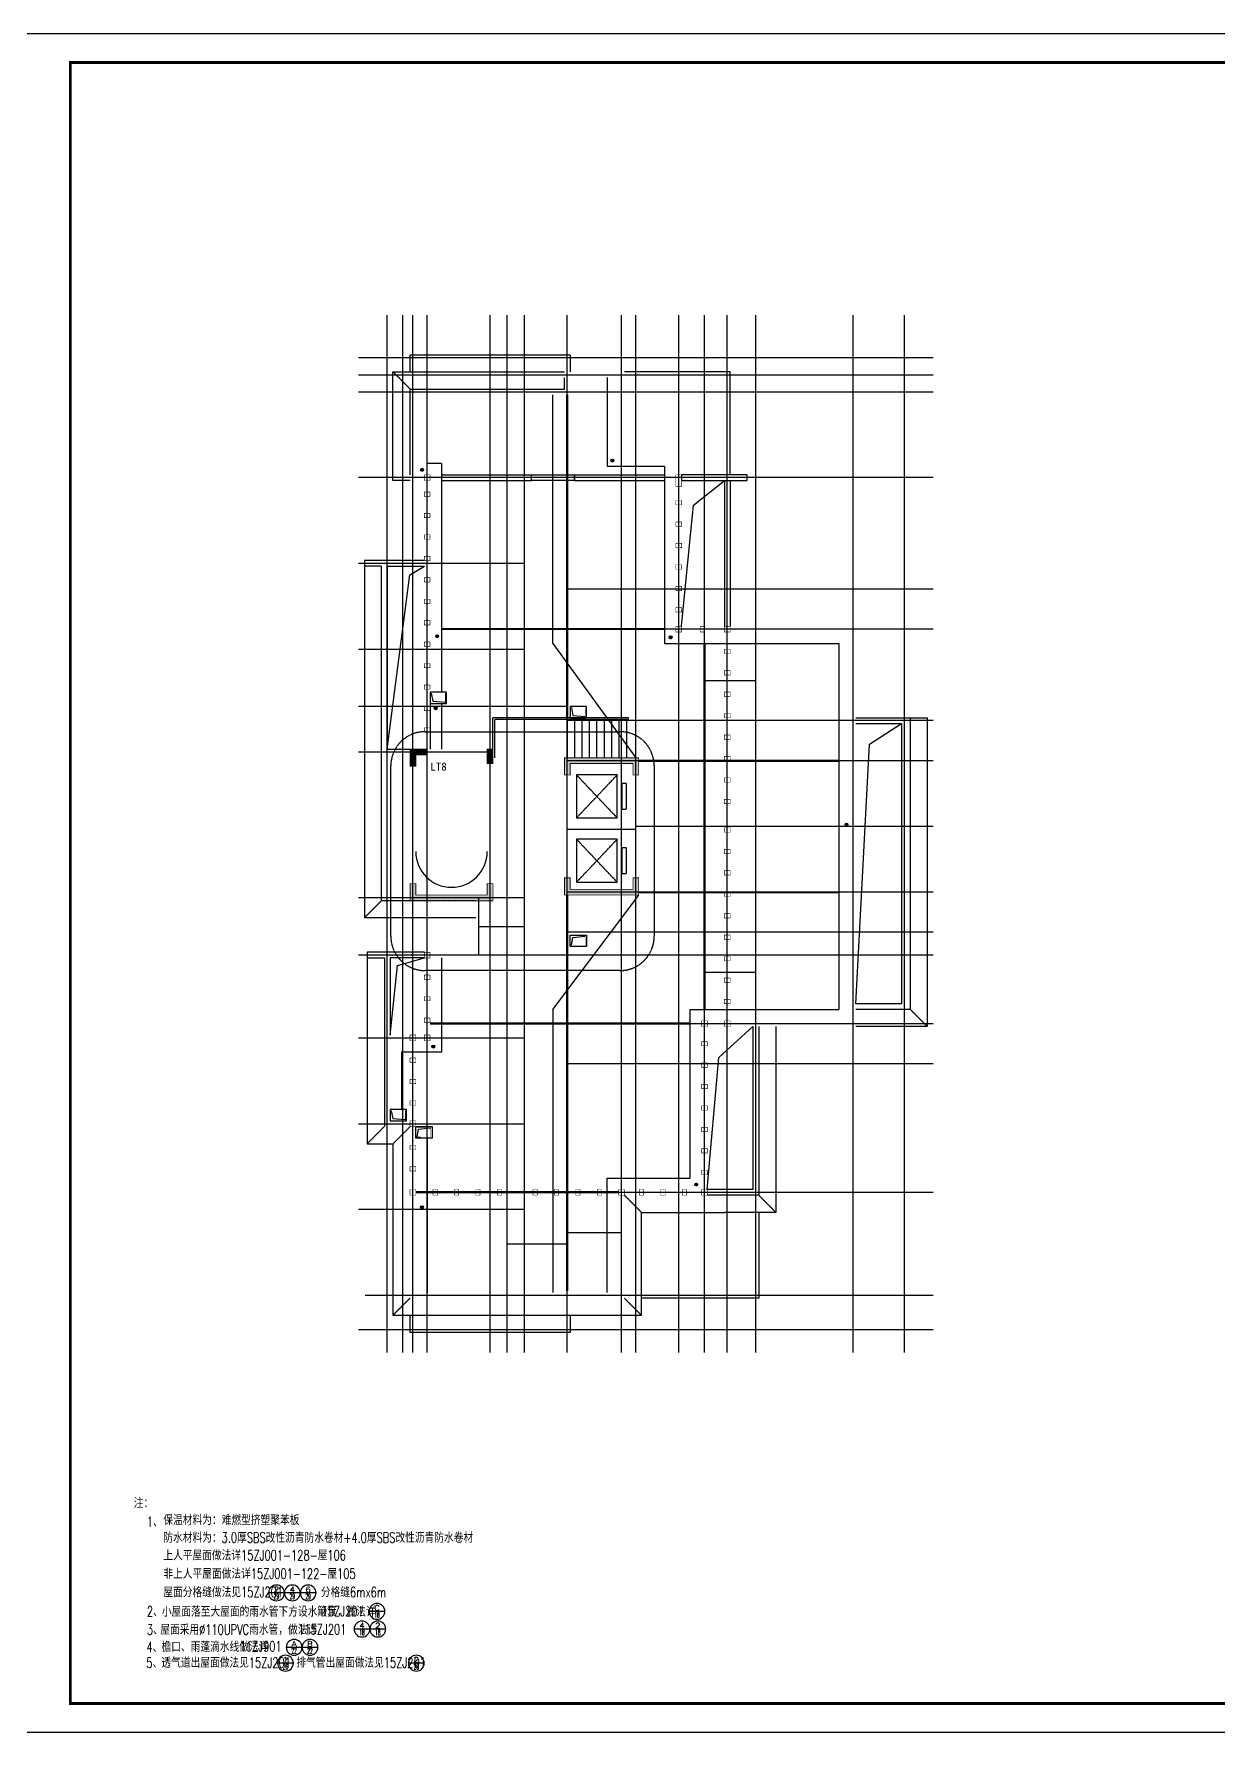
# Model space of a CAD drawing. Extents: x -737978 to 768813, y -372247 to 1140308.
# Drawn here: x 338550 to 379987, y -159911 to -100511 of the extents above; entities that cross this region are included whole.
import ezdxf
from ezdxf.enums import TextEntityAlignment as Align

# ---------------------------------------------------------------- set-up
doc = ezdxf.new("R2010")
doc.units = 0
doc.header["$LTSCALE"] = 10
doc.header["$MEASUREMENT"] = 0
for name, pattern in [('DASH', [0.35, 0.25, -0.1]), ('DASHED2', [0.375, 0.25, -0.125]), ('DOTE', [2.42, 2, -0.2, 0.02, -0.2])]:
    doc.linetypes.add(name, pattern=pattern)
doc.layers.get('0').update_dxf_attribs({"linetype": 'CONTINUOUS'})
for name, color, linetype in [('0-SECT-剖面看线', 253, 'CONTINUOUS'), ('3', 253, 'CONTINUOUS'), ('_0', 7, 'CONTINUOUS'), ('A-ANNO-IDEN', 3, 'CONTINUOUS'), ('A-ANNO-TEXT', 7, 'CONTINUOUS'), ('A-FLOR-OTHER1-ON', 253, 'CONTINUOUS'), ('A-FLOR-OTHER4-ON', 83, 'CONTINUOUS'), ('A-FLOR-OTHER5-ON', 83, 'CONTINUOUS'), ('C-B', 7, 'CONTINUOUS'), ('C-JLQ', 2, 'CONTINUOUS'), ('C-JLQ-HATCH', 254, 'CONTINUOUS'), ('C-Z-HATCH', 253, 'CONTINUOUS'), ('DOTE', 1, 'DOTE'), ('HZ', 7, 'CONTINUOUS'), ('J-FURN-厨卫', 253, 'CONTINUOUS'), ('J-STAIR-楼梯', 142, 'CONTINUOUS'), ('PUB_TEXT', 7, 'CONTINUOUS'), ('PUB_TITLE', 4, 'CONTINUOUS'), ('WALL', 9, 'CONTINUOUS'), ('分格缝', 8, 'CONTINUOUS')]:
    doc.layers.add(name, color=color, linetype=linetype)
doc.styles.add('_TCH_DYN', font='')
doc.styles.add('COMP', font='complex', dxfattribs={"bigfont": 'hztxt'})
doc.styles.add('HZTXT', font='TXT', dxfattribs={"bigfont": 'HZTXT'})
doc.styles.get('_TCH_DYN').set_extended_font_data('SimSun')

# ---------------------------------------------------------------- blocks, each defined once
blk = doc.blocks.new('zw-zz')
at = {"layer": 'DOTE'}
for p, q in [((-110656, 48586), (-110656, 84875)), ((-110106, 48586), (-110106, 84875)), ((-109756, 48586), (-109756, 84875)), ((-109256, 48586), (-109256, 84875)), ((-107056, 48586), (-107056, 84875)), ((-106456, 48586), (-106456, 84875)), ((-105856, 48586), (-105856, 84875)), ((-104356, 48586), (-104356, 84875)), ((-102456, 48586), (-102456, 84875)), ((-101956, 48586), (-101956, 84875)), ((-100456, 48586), (-100456, 84875)), ((-99556, 48586), (-99556, 84875)), ((-98756, 48586), (-98756, 84875)), ((-97756, 48586), (-97756, 84875)), ((-94356, 48586), (-94356, 84875)), ((-92556, 48586), (-92556, 84875)), ((-111656, 83386), (-91556, 83386)), ((-111656, 82786), (-91556, 82786)), ((-111656, 82186), (-91556, 82186)), ((-91556, 79186), (-111656, 79186)), ((-105856, 76186), (-111656, 76186)), ((-91556, 75286), (-104356, 75286)), ((-91556, 73886), (-104356, 73886)), ((-111656, 73186), (-105856, 73186)), ((-104356, 71186), (-111656, 71186)), ((-91556, 70686), (-104356, 70686)), ((-107056, 69586), (-111656, 69586)), ((-91556, 69286), (-104356, 69286)), ((-91556, 66986), (-101956, 66986)), ((-105856, 64486), (-111656, 64486)), ((-91556, 64686), (-104356, 64686)), ((-91556, 63286), (-104356, 63286)), ((-91556, 62486), (-111656, 62486)), ((-91556, 60086), (-104356, 60086)), ((-111656, 59586), (-105856, 59586)), ((-91556, 58686), (-104356, 58686)), ((-111656, 56586), (-105856, 56586)), ((-91556, 54186), (-104356, 54186)), ((-105856, 53586), (-111656, 53586)), ((-111426, 50586), (-91556, 50586)), ((-111656, 49386), (-91556, 49386))]:
    blk.add_line(p, q, dxfattribs=at)
for points in [[(-99556, 72086), (-97756, 72086)], [(-104356, 66886), (-101956, 66886)], [(-107456, 63486), (-105856, 63486)], [(-99556, 61886), (-97756, 61886)], [(-106456, 52386), (-104356, 52386)], [(-104356, 52786), (-102456, 52786)]]:
    blk.add_lwpolyline(points, dxfattribs=at)
blk = doc.blocks.new('A$C3F1816BB')
at = {"layer": 'J-FURN-厨卫', "elevation": 0}
blk.add_lwpolyline([(400, 0), (0, 0), (0, 570), (400, 570)], close=True, dxfattribs=at)
blk.add_lwpolyline([(400, 0), (0, 0), (0, 570), (400, 570)], close=True, dxfattribs=at)
at = {"layer": 'J-FURN-厨卫', "const_width": 3, "elevation": 0}
for points in [[(370, 30), (30, 30), (30, 540), (370, 540)], [(357, 43), (43, 43), (43, 527), (357, 527)]]:
    blk.add_lwpolyline(points, close=True, dxfattribs=at)
at = {"layer": 'J-FURN-厨卫', "elevation": 0}
blk.add_lwpolyline([(357, 43), (85, 94), (43, 527)], dxfattribs=at)
blk = doc.blocks.new('15-zw')
at = {"layer": 'C-Z-HATCH', "linetype": 'Continuous'}
for points in [[(304382, -66854), (304782, -66854), (304782, -66654), (304182, -66654), (304182, -67254), (304382, -67254)], [(307083, -67154), (306883, -67154), (306883, -66654), (307083, -66654)], [(309783, -67554), (309783, -67154), (311983, -67154), (311983, -67554), (312183, -67554), (312183, -66954), (309583, -66954), (309583, -67554)], [(309583, -71155), (309783, -71155), (309783, -71554), (311983, -71554), (311983, -71154), (312183, -71154), (312183, -71754), (309583, -71755)], [(304383, -71754), (306883, -71754), (306883, -71354), (307083, -71354), (307083, -71954), (304183, -71954), (304183, -71354), (304383, -71354)]]:
    blk.add_hatch(color=256, dxfattribs=at).paths.add_polyline_path(points)
at = {"layer": 'C-JLQ', "color": 2, "const_width": 30}
for points in [[(304382, -67254), (304382, -66854), (304782, -66854), (304782, -66654), (304182, -66654), (304182, -67254), (304382, -67254)], [(309583, -71155), (309783, -71155), (309783, -71554), (311983, -71554), (311983, -71154), (312183, -71154), (312183, -71754), (309583, -71755), (309583, -71155)], [(304383, -71754), (306883, -71754), (306883, -71354), (307083, -71354), (307083, -71954), (304183, -71954), (304183, -71354), (304383, -71354), (304383, -71754)]]:
    blk.add_lwpolyline(points, dxfattribs=at)
at = {"layer": 'C-JLQ', "const_width": 30}
blk.add_lwpolyline([(307083, -67154), (306883, -67154), (306883, -66654), (307083, -66654)], close=True, dxfattribs=at)
at = {"layer": 'C-JLQ', "color": 2, "const_width": 30}
blk.add_lwpolyline([(309783, -67554), (309783, -67154), (311983, -67154), (311983, -67554), (312183, -67554), (312183, -66954), (309583, -66954), (309583, -67554), (309783, -67554)], close=True, dxfattribs=at)
blk = doc.blocks.new('_INDEX')
blk.add_line((-0.5, 0), (0.5, 0))
blk.add_circle((0, 0), 0.5)
at = {"style": 'COMP'}
for tag, width, p, p2 in [('1', 2.333333, (-0.17, 0.05), (0.17, 0.05)), ('-', 1.166667, (-0.17, -0.39), (0.17, -0.39))]:
    blk.add_attdef(tag, text='', height=0.34, dxfattribs=dict(at, width=width)).set_placement(p, p2, align=Align.FIT)

msp = doc.modelspace()

# ---------------------------------------------------------------- hatches: boundary and pattern name
at = {"layer": 'C-JLQ-HATCH'}
for points in [[(357113.9, -126431.4), (357313.9, -126431.4), (357313.9, -126031.7), (359513.9, -126031.7), (359513.9, -126431.7), (359713.9, -126431.7), (359713.9, -125831.7), (357113.9, -125831.4)], [(357313.9, -130431.7), (357313.9, -130032), (357113.9, -130032), (357113.9, -130632), (359713.9, -130631.7), (359713.9, -130031.7), (359513.9, -130031.7), (359513.9, -130431.7)], [(351912.9, -130631.5), (354412.9, -130631.5), (354412.9, -130231.5), (354612.9, -130231.5), (354612.9, -130831.5), (351712.9, -130831.8), (351712.9, -130231.8), (351912.9, -130231.8)]]:
    msp.add_hatch(color=252, dxfattribs=at).paths.add_polyline_path(points)
at = {"layer": 'J-FURN-厨卫', "linetype": 'Continuous'}
h = msp.add_hatch(dxfattribs=at)
h.set_pattern_fill('ANSI31', color=0, scale=10, angle=180)
h.set_pattern_definition([(225, (1795823.97, -543921.437), (11.22532015, -11.22532015), [])])
edge = h.paths.add_edge_path()
edge.add_arc((352130.8, -115756), 50, 180, 540, ccw=False)
h = msp.add_hatch(dxfattribs=at)
h.set_pattern_fill('ANSI31', color=0, scale=10, angle=180)
h.set_pattern_definition([(225, (1802484.818, -543597.257), (11.22532015, -11.22532015), [])])
edge = h.paths.add_edge_path()
edge.add_arc((358791.7, -115431.8), 50, 180, 540, ccw=False)
h = msp.add_hatch(dxfattribs=at)
h.set_pattern_fill('ANSI31', color=0, scale=10, angle=180)
h.set_pattern_definition([(225, (1796351.358, -549743.848), (11.22532015, -11.22532015), [])])
edge = h.paths.add_edge_path()
edge.add_arc((352658.2, -121578.4), 50, 180, 540, ccw=False)
h = msp.add_hatch(dxfattribs=at)
h.set_pattern_fill('ANSI31', color=0, scale=10, angle=180)
h.set_pattern_definition([(225, (1804524.037, -549782.364), (11.22532015, -11.22532015), [])])
edge = h.paths.add_edge_path()
edge.add_arc((360830.9, -121616.9), 50, 180, 540, ccw=False)
h = msp.add_hatch(dxfattribs=at)
h.set_pattern_fill('ANSI31', color=0, scale=10, angle=180)
h.set_pattern_definition([(225, (1796299.926, -552265.616), (11.22532015, -11.22532015), [])])
edge = h.paths.add_edge_path()
edge.add_arc((352606.8, -124100.1), 50, 180, 540, ccw=False)
h = msp.add_hatch(dxfattribs=at)
h.set_pattern_fill('ANSI31', color=0, scale=10, angle=180)
h.set_pattern_definition([(225, (1810679.817, -556334.3), (11.22532015, -11.22532015), [])])
edge = h.paths.add_edge_path()
edge.add_arc((366986.7, -128168.8), 50, 180, 540, ccw=False)
h = msp.add_hatch(dxfattribs=at)
h.set_pattern_fill('ANSI31', color=0, scale=10, angle=180)
h.set_pattern_definition([(225, (1796218.883, -564096.594), (11.22532015, -11.22532015), [])])
edge = h.paths.add_edge_path()
edge.add_arc((352525.8, -135931.1), 50, 180, 540, ccw=False)
h = msp.add_hatch(dxfattribs=at)
h.set_pattern_fill('ANSI31', color=0, scale=10, angle=180)
h.set_pattern_definition([(225, (1805416.842, -568922.203), (11.22532015, -11.22532015), [])])
edge = h.paths.add_edge_path()
edge.add_arc((361723.7, -140756.7), 50, 180, 540, ccw=False)
h = msp.add_hatch(dxfattribs=at)
h.set_pattern_fill('ANSI31', color=0, scale=10, angle=180)
h.set_pattern_definition([(225, (1795821.606, -569718.434), (11.22532015, -11.22532015), [])])
edge = h.paths.add_edge_path()
edge.add_arc((352128.5, -141553), 50, 180, 540, ccw=False)

# ---------------------------------------------------------------- linework, layer by layer
for points in [[(359292.9, -125831.9), (359292.9, -124491.8), (357213, -124491.8), (357212.8, -125831.7)], [(357472.9, -125831.9), (357472.9, -124491.8)], [(357732.9, -125831.9), (357732.9, -124491.8)], [(357992.9, -125831.9), (357992.9, -124491.8)], [(358252.9, -125831.9), (358252.9, -124491.8)], [(358512.9, -125831.9), (358512.9, -124491.8)], [(358772.9, -125831.9), (358772.9, -124491.8)], [(359032.9, -125831.9), (359032.9, -124491.8)]]:
    msp.add_lwpolyline(points)
at = {"layer": '0-SECT-剖面看线', "linetype": 'DASH'}
msp.add_lwpolyline([(351712.9, -115931.8), (351712.9, -112931.8), (357112.9, -112931.8), (357112.9, -112531.8)], dxfattribs=at)
at = {"layer": '0-SECT-剖面看线'}
msp.add_lwpolyline([(362912.9, -115931.9), (362912.9, -115931.9), (362912.9, -112331.8), (359212.9, -112331.8)], dxfattribs=at)
at = {"layer": '3'}
msp.add_lwpolyline([(355962.9, -115931.8), (357462.9, -115931.8), (357462.9, -116131.8), (355962.9, -116131.8)], close=True, dxfattribs=at)
at = {"layer": '_0', "color": 4, "const_width": 20}
for points in [[(352212.9, -115931.8), (352412.9, -115931.8), (352412.9, -116131.8), (352212.9, -116131.8)], [(361012.9, -115931.8), (361212.9, -115931.8), (361212.9, -116331.8), (361012.9, -116331.8)], [(352212.9, -116531.8), (352412.9, -116531.8), (352412.9, -116681.8), (352212.9, -116681.8)], [(361012.9, -116831.8), (361212.9, -116831.8), (361212.9, -116981.8), (361012.9, -116981.8)], [(352212.9, -117281.8), (352412.9, -117281.8), (352412.9, -117431.8), (352212.9, -117431.8)], [(361012.9, -117581.8), (361212.9, -117581.8), (361212.9, -117731.8), (361012.9, -117731.8)], [(352212.9, -118031.8), (352412.9, -118031.8), (352412.9, -118181.8), (352212.9, -118181.8)], [(352212.9, -118781.8), (352412.9, -118781.8), (352412.9, -118931.8), (352212.9, -118931.8)], [(361012.9, -118331.8), (361212.9, -118331.8), (361212.9, -118481.8), (361012.9, -118481.8)], [(361012.9, -119081.8), (361212.9, -119081.8), (361212.9, -119231.8), (361012.9, -119231.8)], [(352212.9, -119531.8), (352412.9, -119531.8), (352412.9, -119681.8), (352212.9, -119681.8)], [(361012.9, -119831.8), (361212.9, -119831.8), (361212.9, -119981.8), (361012.9, -119981.8)], [(352212.9, -120281.8), (352412.9, -120281.8), (352412.9, -120431.8), (352212.9, -120431.8)], [(361012.9, -120581.8), (361212.9, -120581.8), (361212.9, -120731.8), (361012.9, -120731.8)], [(352212.9, -121031.8), (352412.9, -121031.8), (352412.9, -121181.8), (352212.9, -121181.8)], [(361012.9, -121231.8), (361212.9, -121231.8), (361212.9, -121431.8), (361012.9, -121431.8)], [(361862.9, -121231.8), (362012.9, -121231.8), (362012.9, -121431.8), (361862.9, -121431.8)], [(362712.9, -121231.8), (362912.9, -121231.8), (362912.9, -121431.8), (362712.9, -121431.8)], [(352212.9, -121781.8), (352412.9, -121781.8), (352412.9, -121931.8), (352212.9, -121931.8)], [(362712.9, -122031.8), (362912.9, -122031.8), (362912.9, -122181.8), (362712.9, -122181.8)], [(352212.9, -122531.8), (352412.9, -122531.8), (352412.9, -122681.8), (352212.9, -122681.8)], [(362712.9, -122781.8), (362912.9, -122781.8), (362912.9, -122931.8), (362712.9, -122931.8)], [(352212.9, -123281.8), (352412.9, -123281.8), (352412.9, -123431.8), (352212.9, -123431.8)], [(362712.9, -123531.8), (362912.9, -123531.8), (362912.9, -123681.8), (362712.9, -123681.8)], [(352212.9, -124031.8), (352412.9, -124031.8), (352412.9, -124181.8), (352212.9, -124181.8)], [(362712.9, -124281.8), (362912.9, -124281.8), (362912.9, -124431.8), (362712.9, -124431.8)], [(352212.9, -124781.8), (352412.9, -124781.8), (352412.9, -124931.8), (352212.9, -124931.8)], [(362712.9, -125031.8), (362912.9, -125031.8), (362912.9, -125181.8), (362712.9, -125181.8)], [(362712.9, -125781.8), (362912.9, -125781.8), (362912.9, -125931.8), (362712.9, -125931.8)], [(362712.9, -126531.8), (362912.9, -126531.8), (362912.9, -126681.8), (362712.9, -126681.8)], [(362712.9, -127281.8), (362912.9, -127281.8), (362912.9, -127431.8), (362712.9, -127431.8)], [(362712.9, -128281.8), (362912.9, -128281.8), (362912.9, -128431.8), (362712.9, -128431.8)], [(362712.9, -129031.8), (362912.9, -129031.8), (362912.9, -129181.8), (362712.9, -129181.8)], [(362712.9, -129781.8), (362912.9, -129781.8), (362912.9, -129931.8), (362712.9, -129931.8)], [(362712.9, -130531.8), (362912.9, -130531.8), (362912.9, -130681.8), (362712.9, -130681.8)], [(362712.9, -131281.8), (362912.9, -131281.8), (362912.9, -131431.8), (362712.9, -131431.8)], [(362712.9, -132031.8), (362912.9, -132031.8), (362912.9, -132181.8), (362712.9, -132181.8)], [(352212.9, -132631.8), (352412.9, -132631.8), (352412.9, -132831.8), (352212.9, -132831.8)], [(362712.9, -132781.8), (362912.9, -132781.8), (362912.9, -132931.8), (362712.9, -132931.8)], [(352212.9, -133431.8), (352412.9, -133431.8), (352412.9, -133581.8), (352212.9, -133581.8)], [(362712.9, -133531.8), (362912.9, -133531.8), (362912.9, -133681.8), (362712.9, -133681.8)], [(352212.9, -134181.8), (352412.9, -134181.8), (352412.9, -134331.8), (352212.9, -134331.8)], [(362712.9, -134281.8), (362912.9, -134281.8), (362912.9, -134431.8), (362712.9, -134431.8)], [(352212.9, -134931.8), (352412.9, -134931.8), (352412.9, -135081.8), (352212.9, -135081.8)], [(361912.9, -135031.8), (362112.9, -135031.8), (362112.9, -135231.8), (361912.9, -135231.8)], [(362712.9, -135031.8), (362912.9, -135031.8), (362912.9, -135231.8), (362712.9, -135231.8)], [(351712.9, -135531.8), (351912.9, -135531.8), (351912.9, -135731.8), (351712.9, -135731.8)], [(352212.9, -135531.8), (352412.9, -135531.8), (352412.9, -135731.8), (352212.9, -135731.8)], [(361912.9, -135756.8), (362112.9, -135756.8), (362112.9, -135906.8), (361912.9, -135906.8)], [(351712.9, -136331.8), (351912.9, -136331.8), (351912.9, -136481.8), (351712.9, -136481.8)], [(361912.9, -136506.8), (362112.9, -136506.8), (362112.9, -136656.8), (361912.9, -136656.8)], [(351712.9, -137081.8), (351912.9, -137081.8), (351912.9, -137231.8), (351712.9, -137231.8)], [(361912.9, -137256.8), (362112.9, -137256.8), (362112.9, -137406.8), (361912.9, -137406.8)], [(351712.9, -137831.8), (351912.9, -137831.8), (351912.9, -137981.8), (351712.9, -137981.8)], [(361912.9, -138006.8), (362112.9, -138006.8), (362112.9, -138156.8), (361912.9, -138156.8)], [(351712.9, -138531.8), (351912.9, -138531.8), (351912.9, -138731.8), (351712.9, -138731.8)], [(361912.9, -138756.8), (362112.9, -138756.8), (362112.9, -138906.8), (361912.9, -138906.8)], [(351712.9, -139381.8), (351912.9, -139381.8), (351912.9, -139531.8), (351712.9, -139531.8)], [(361912.9, -139506.8), (362112.9, -139506.8), (362112.9, -139656.8), (361912.9, -139656.8)], [(351712.9, -140131.8), (351912.9, -140131.8), (351912.9, -140281.8), (351712.9, -140281.8)], [(361912.9, -140256.8), (362112.9, -140256.8), (362112.9, -140406.8), (361912.9, -140406.8)], [(351712.9, -140931.8), (351912.9, -140931.8), (351912.9, -141131.8), (351712.9, -141131.8)], [(352512.9, -140931.8), (352662.9, -140931.8), (352662.9, -141131.8), (352512.9, -141131.8)], [(353262.9, -140931.8), (353412.9, -140931.8), (353412.9, -141131.8), (353262.9, -141131.8)], [(354012.9, -140931.8), (354162.9, -140931.8), (354162.9, -141131.8), (354012.9, -141131.8)], [(354762.9, -140931.8), (354912.9, -140931.8), (354912.9, -141131.8), (354762.9, -141131.8)], [(356012.9, -140931.8), (356162.9, -140931.8), (356162.9, -141131.8), (356012.9, -141131.8)], [(356762.9, -140931.8), (356912.9, -140931.8), (356912.9, -141131.8), (356762.9, -141131.8)], [(357512.9, -140931.8), (357662.9, -140931.8), (357662.9, -141131.8), (357512.9, -141131.8)], [(358262.9, -140931.8), (358412.9, -140931.8), (358412.9, -141131.8), (358262.9, -141131.8)], [(359012.9, -140931.8), (359212.9, -140931.8), (359212.9, -141131.8), (359012.9, -141131.8)], [(359737.9, -140931.8), (359887.9, -140931.8), (359887.9, -141131.8), (359737.9, -141131.8)], [(360487.9, -140931.8), (360637.9, -140931.8), (360637.9, -141131.8), (360487.9, -141131.8)], [(361237.9, -140931.8), (361387.9, -140931.8), (361387.9, -141131.8), (361237.9, -141131.8)], [(361912.9, -140931.8), (362112.9, -140931.8), (362112.9, -141131.8), (361912.9, -141131.8)]]:
    msp.add_lwpolyline(points, close=True, dxfattribs=at)
at = {"layer": '_0'}
msp.add_lwpolyline([(361212.9, -116131.8), (363512.9, -116131.8), (363512.9, -115931.8), (361212.9, -115931.8)], close=True, dxfattribs=at)
at = {"layer": 'A-ANNO-IDEN', "linetype": 'DASH', "ltscale": 5}
msp.add_lwpolyline([(358629.5, -133273.6), (352237.8, -133273.6, -0.4142136), (351037.8, -132073.6), (351037.8, -126116.9, -0.4142136), (352237.8, -124916.9), (359056.7, -124916.9, -0.4142136), (360256.7, -126116.9), (360256.7, -132073.6, -0.4142136), (359056.7, -133273.6), (358629.5, -133273.6)], format="xyb", dxfattribs=at)
at = {"layer": 'A-FLOR-OTHER1-ON'}
for points in [[(351712.9, -112331.9), (351712.9, -111731.8), (357312.9, -111731.8), (357312.9, -112331.8)], [(362712.9, -116131.8), (362712.9, -121231.8)], [(362912.9, -116131.8), (362912.9, -121231.8)], [(363912.9, -141731.8), (363912.9, -141731.8), (363912.9, -144731.8), (359812.9, -144731.8)], [(357312.9, -145331.8), (357312.9, -145331.8), (357312.9, -145931.8), (351712.9, -145931.8), (351712.9, -145331.8)]]:
    msp.add_lwpolyline(points, dxfattribs=at)
at = {"layer": 'A-FLOR-OTHER4-ON', "color": 7}
for points in [[(351112.9, -116131.8), (351112.9, -112331.8), (357112.9, -112331.8)], [(351712.9, -116131.8), (351112.9, -116131.8)], [(352812.9, -115931.8), (355962.9, -115931.8)], [(352812.9, -116131.8), (355962.9, -116131.8)], [(357462.9, -115931.8), (360612.9, -115931.8)], [(357462.9, -116131.8), (357462.9, -115931.8)], [(357462.9, -116131.8), (360612.9, -116131.8)], [(361212.9, -121231.8), (361625.1, -116998.2), (362712.9, -116131.8)], [(352212.9, -118931.8), (350112.9, -118931.8), (350112.9, -131431.8)], [(350912.9, -125531.8), (351700, -119430.7), (352212.9, -119131.8)], [(350912.9, -119131.8), (352212.9, -119131.8)], [(350912.9, -119131.8), (350912.9, -125531.8), (351712.9, -125531.8)], [(367312.7, -124431.8), (369812.9, -124431.8), (369812.9, -135231.8), (367312.7, -135231.8)], [(367312.7, -134431.8), (367785.6, -125358.8), (368912.9, -124631.8)], [(367312.7, -124631.8), (368912.9, -124631.8), (368912.9, -134431.8), (367312.7, -134431.8)], [(354012.9, -131431.8), (350112.9, -131431.8)], [(352212.9, -132631.8), (350212.9, -132631.8), (350212.9, -132631.8), (350212.9, -139331.8), (350212.9, -139331.8), (351112.9, -139331.8), (351112.9, -145331.8), (359812.9, -145331.8)], [(351012.9, -135531.8), (351273.6, -133092.3), (352212.9, -132831.8)], [(352212.9, -132831.8), (351012.9, -132831.8), (351012.9, -135531.8)], [(362112.9, -140931.8), (362518.6, -136315.1), (363712.9, -135231.8)], [(363712.9, -135231.8), (363712.9, -140931.8), (362112.9, -140931.8)], [(364512.9, -135231.8), (364512.9, -135231.8), (364512.9, -135231.8), (364512.9, -141731.8), (362712.9, -141731.8)], [(359812.9, -145331.8), (359812.9, -141731.8), (362712.9, -141731.8), (362712.9, -141731.8)]]:
    msp.add_lwpolyline(points, dxfattribs=at)
at = {"layer": 'A-FLOR-OTHER5-ON', "color": 8, "linetype": 'DASH'}
for points in [[(351112.9, -112331.8), (351712.9, -112931.8)], [(350712.9, -119131.8), (350112.9, -119131.8)], [(350712.9, -130831.8), (350712.9, -119131.8)], [(369212.9, -124431.8), (369212.9, -124431.8), (369212.9, -134631.8), (367312.7, -134631.8)], [(350712.9, -130831.8), (350112.9, -131431.8)], [(351712.9, -130831.8), (350712.9, -130831.8)], [(350212.9, -132831.8), (350812.9, -132831.8)], [(350812.9, -132831.8), (350812.9, -138631.8), (350812.9, -138731.8)], [(369212.9, -134631.8), (369812.9, -135231.8)], [(363912.9, -135231.8), (363912.9, -141131.8), (363912.9, -141131.8)], [(350212.9, -139331.8), (350812.9, -138731.8)], [(350812.9, -138731.8), (350812.9, -138731.8)], [(351112.9, -139331.8), (351712.9, -138731.8)], [(359812.9, -141731.8), (359212.9, -141131.8)], [(363912.9, -141131.8), (362112.9, -141131.8)], [(363912.9, -141131.8), (364512.9, -141731.8)], [(351112.9, -145331.8), (351712.9, -144731.8)], [(359212.9, -144731.8), (359812.9, -145331.8)]]:
    msp.add_lwpolyline(points, dxfattribs=at)
at = {"layer": 'A-FLOR-OTHER5-ON', "color": 252, "linetype": 'DASHED2'}
msp.add_lwpolyline([(354012.9, -130831.8), (351262.9, -130831.8)], dxfattribs=at)
at = {"layer": 'C-B', "color": 8}
msp.add_arc((353162.9, -129111.8), 1250, 180, 0, dxfattribs=at)
at = {"layer": 'C-JLQ', "color": 2, "const_width": 30}
for points in [[(357313.9, -126431.7), (357313.9, -126031.7), (359513.9, -126031.7), (359513.9, -126431.7), (359713.9, -126431.7), (359713.9, -125831.7), (357113.9, -125831.4), (357113.9, -126431.4), (357313.9, -126431.4)], [(357313.9, -130031.7), (357313.9, -130431.7), (359513.9, -130431.7), (359513.9, -130031.7), (359713.9, -130031.7), (359713.9, -130631.7), (357113.9, -130632), (357113.9, -130032), (357313.9, -130032)], [(351912.9, -130631.5), (354412.9, -130631.5), (354412.9, -130231.5), (354612.9, -130231.5), (354612.9, -130831.5), (351712.9, -130831.8), (351712.9, -130231.8), (351912.9, -130231.8), (351912.9, -130631.5)]]:
    msp.add_lwpolyline(points, dxfattribs=at)
at = {"layer": 'DOTE'}
msp.add_lwpolyline([(354112.9, -132731.8), (354112.9, -130731.8)], dxfattribs=at)
at = {"layer": 'HZ'}
for points in [[(358612.9, -112531.8), (358612.9, -115631.8), (360612.9, -115631.8)], [(352812.9, -115531.8), (352312.9, -115531.8), (352312.9, -113131.8)], [(352812.9, -115531.8), (352812.9, -123531.8)], [(360612.9, -115631.8), (360612.9, -121831.8), (366712.7, -121831.8)], [(366712.7, -121831.8), (366712.7, -134631.8)], [(352412.9, -123931.8), (352412.9, -125531.8)], [(352812.9, -123931.8), (352812.9, -125531.8)], [(354612.9, -125831.8), (354612.9, -124431.8)], [(359352.9, -124431.8), (354612.9, -124431.8)], [(359292.9, -124491.8), (354672.9, -124491.8)], [(354672.9, -125831.8), (354672.9, -124491.8)], [(359292.9, -124491.8), (359352.9, -124491.8)], [(359352.9, -124491.8), (359352.9, -124431.8)], [(352812.9, -132831.8), (352812.9, -136131.8), (351412.9, -136131.8), (351412.9, -138131.8)], [(361512.9, -140531.8), (361512.9, -134631.8), (366712.7, -134631.8)], [(351412.9, -138131.8), (351012.9, -138131.8)], [(352312.9, -139132), (352312.9, -144531.8)], [(358612.9, -144531.8), (358612.9, -140531.8), (361512.9, -140531.8)]]:
    msp.add_lwpolyline(points, dxfattribs=at)
msp.add_lwpolyline([(352812.9, -113131.8), (352812.9, -113131.8), (352812.9, -113131.8)], close=True, dxfattribs=at)
at = {"layer": 'HZ', "color": 5}
for points in [[(356712.9, -121831.8), (356712.9, -113131.8)], [(356712.9, -121831.8), (359612.9, -125831.7)], [(356712.9, -134631.8), (359712.9, -130631.8)], [(356712.9, -134631.8), (356712.9, -144531.8)]]:
    msp.add_lwpolyline(points, dxfattribs=at)
at = {"layer": 'J-FURN-厨卫', "color": 0, "linetype": 'Continuous'}
for centre in [(352130.8, -115756), (358791.7, -115431.8), (352658.2, -121578.4), (360830.9, -121616.9), (352606.8, -124100.1), (366986.7, -128168.8), (352525.8, -135931.1), (361723.7, -140756.7), (352128.5, -141553)]:
    msp.add_circle(centre, 50, dxfattribs=at)
at = {"layer": 'J-STAIR-楼梯', "color": 8, "linetype": 'DASH'}
for p, q in [((358957.9, -126431.8), (357537.9, -126431.8)), ((357537.9, -126431.8), (357537.9, -127931.8)), ((358957.9, -126431.8), (357537.9, -127931.8)), ((357537.9, -126431.8), (358957.9, -127931.8)), ((358957.9, -127931.8), (358957.9, -126431.8)), ((359287.9, -126731.8), (359122.9, -126731.8)), ((359122.9, -126731.8), (359122.9, -127631.8)), ((359287.9, -127631.8), (359287.9, -126731.8)), ((359122.9, -127631.8), (359287.9, -127631.8)), ((357537.9, -127931.8), (358957.9, -127931.8)), ((358957.9, -128681.8), (357537.9, -128681.8)), ((357537.9, -128681.8), (357537.9, -130181.8)), ((358957.9, -128681.8), (357537.9, -130181.8)), ((357537.9, -128681.8), (358957.9, -130181.8)), ((358957.9, -130181.8), (358957.9, -128681.8)), ((359287.9, -128981.8), (359122.9, -128981.8)), ((359122.9, -128981.8), (359122.9, -129881.8)), ((359287.9, -129881.8), (359287.9, -128981.8)), ((359122.9, -129881.8), (359287.9, -129881.8)), ((357537.9, -130181.8), (358957.9, -130181.8))]:
    msp.add_line(p, q, dxfattribs=at)
at = {"layer": 'PUB_TITLE'}
msp.add_lwpolyline([(337324.9, -159910.6), (421424.9, -159910.6), (421424.9, -100510.6), (337324.9, -100510.6)], close=True, dxfattribs=at)
at = {"layer": 'PUB_TITLE', "const_width": 100}
msp.add_lwpolyline([(339824.9, -158910.6), (420424.9, -158910.6), (420424.9, -101510.6), (339824.9, -101510.6)], close=True, dxfattribs=at)
at = {"layer": '分格缝', "linetype": 'DASH'}
for points in [[(357192.9, -124431.8), (357192.9, -113131.8)], [(357232.9, -124431.8), (357232.9, -113131.8)], [(360612.9, -121316.8), (352812.9, -121316.8)], [(360612.9, -121346.8), (352812.9, -121346.8)], [(361997.9, -121831.8), (361997.9, -134631.8)], [(362027.9, -121831.8), (362027.9, -134631.8)], [(359713.9, -125916.8), (366712.7, -125916.8)], [(359713.9, -125946.8), (366712.7, -125946.8)], [(357197.9, -144481.2), (357197.9, -130631.8)], [(357227.9, -144481.2), (357227.9, -130631.8)], [(359713.9, -130516.8), (366712.7, -130516.8)], [(359713.9, -130546.8), (366712.7, -130546.8)], [(361512.9, -135116.8), (352412.9, -135116.8)], [(361512.9, -135146.8), (352412.9, -135146.8)], [(359012.9, -141016.8), (351912.9, -141016.8)], [(359012.9, -141046.8), (351912.9, -141046.8)]]:
    msp.add_lwpolyline(points, dxfattribs=at)

# ---------------------------------------------------------------- block references
msp.add_blockref('15-zw', (47530.5, -58877.5))
at = {"layer": 'DOTE'}
msp.add_blockref('zw-zz', (461568.8, -195217.4), dxfattribs=at)
at = {"layer": 'PUB_TEXT', "color": 7}
ref = msp.add_blockref('_INDEX', (347038.1, -155044.1), dxfattribs=dict(at, xscale=-553.086419750005, yscale=553.0864197501913, zscale=553.0864197500929))
ref.add_attrib('1', '2', dxfattribs={"layer": '0', "height": 188, "rotation": 360, "style": 'COMP', "width": 1.5}).set_placement((346944, -155016.5), (347132.1, -155016.5), align=Align.FIT)
ref.add_attrib('-', '29', dxfattribs={"layer": '0', "height": 188.05, "style": 'COMP', "width": 0.617647}).set_placement((346944, -155259.8), (347132.1, -155259.8), align=Align.FIT)
ref = msp.add_blockref('_INDEX', (347591.2, -155044.1), dxfattribs=dict(at, xscale=-553.086419750005, yscale=553.0864197501913, zscale=553.0864197500929))
ref.add_attrib('1', '4', dxfattribs={"layer": '0', "height": 188, "rotation": 360, "style": 'COMP', "width": 1.3125}).set_placement((347497.1, -155016.5), (347685.2, -155016.5), align=Align.FIT)
ref.add_attrib('-', '29', dxfattribs={"layer": '0', "height": 188.05, "style": 'COMP', "width": 0.617647}).set_placement((347497.1, -155259.8), (347685.2, -155259.8), align=Align.FIT)
ref = msp.add_blockref('_INDEX', (348144.2, -155044.1), dxfattribs=dict(at, xscale=-553.086419750005, yscale=553.0864197501913, zscale=553.0864197500929))
ref.add_attrib('1', '6', dxfattribs={"layer": '0', "height": 188, "rotation": 360, "style": 'COMP', "width": 1.5}).set_placement((348050.2, -155016.5), (348238.3, -155016.5), align=Align.FIT)
ref.add_attrib('-', '29', dxfattribs={"layer": '0', "height": 188.05, "style": 'COMP', "width": 0.617647}).set_placement((348050.2, -155259.8), (348238.3, -155259.8), align=Align.FIT)
ref = msp.add_blockref('_INDEX', (350556, -155690.7), dxfattribs=dict(at, xscale=-553.086419750005, yscale=553.0864197501913, zscale=553.0864197500929))
ref.add_attrib('1', 'C', dxfattribs={"layer": '0', "height": 188, "style": 'COMP', "width": 1.4}).set_placement((350462, -155663.1), (350650, -155663.1), align=Align.FIT)
ref.add_attrib('-', '18', dxfattribs={"layer": '0', "height": 188.05, "style": 'COMP', "width": 0.724138}).set_placement((350462, -155906.4), (350650, -155906.4), align=Align.FIT)
ref = msp.add_blockref('_INDEX', (350030.7, -156308.4), dxfattribs=dict(at, xscale=-553.086419750005, yscale=553.0864197501913, zscale=553.0864197500929))
ref.add_attrib('1', '4', dxfattribs={"layer": '0', "height": 188, "style": 'COMP', "width": 1.3125}).set_placement((349936.7, -156280.8), (350124.8, -156280.8), align=Align.FIT)
ref.add_attrib('-', '18', dxfattribs={"layer": '0', "height": 188.05, "style": 'COMP', "width": 0.724138}).set_placement((349936.7, -156524.1), (350124.8, -156524.1), align=Align.FIT)
ref = msp.add_blockref('_INDEX', (350583.8, -156308.4), dxfattribs=dict(at, xscale=-553.086419750005, yscale=553.0864197501913, zscale=553.0864197500929))
ref.add_attrib('1', '2', dxfattribs={"layer": '0', "height": 188, "style": 'COMP', "width": 1.5}).set_placement((350489.8, -156280.8), (350677.8, -156280.8), align=Align.FIT)
ref.add_attrib('-', '18', dxfattribs={"layer": '0', "height": 188.05, "style": 'COMP', "width": 0.724138}).set_placement((350489.8, -156524.1), (350677.8, -156524.1), align=Align.FIT)
ref = msp.add_blockref('_INDEX', (347655.4, -156948.8), dxfattribs=dict(at, xscale=-553.086419750005, yscale=553.0864197501913, zscale=553.0864197500929))
ref.add_attrib('1', 'A', dxfattribs={"layer": '0', "height": 188, "style": 'COMP', "width": 1.166667}).set_placement((347561.4, -156921.2), (347749.5, -156921.2), align=Align.FIT)
ref.add_attrib('-', '22', dxfattribs={"layer": '0', "height": 188.05, "style": 'COMP', "width": 0.617647}).set_placement((347561.4, -157164.5), (347749.5, -157164.5), align=Align.FIT)
ref = msp.add_blockref('_INDEX', (348208.5, -156948.8), dxfattribs=dict(at, xscale=-553.086419750005, yscale=553.0864197501913, zscale=553.0864197500929))
ref.add_attrib('1', 'B', dxfattribs={"layer": '0', "height": 188, "style": 'COMP', "width": 1.235294}).set_placement((348114.5, -156921.2), (348302.6, -156921.2), align=Align.FIT)
ref.add_attrib('-', '22', dxfattribs={"layer": '0', "height": 188.05, "style": 'COMP', "width": 0.617647}).set_placement((348114.5, -157164.5), (348302.6, -157164.5), align=Align.FIT)
ref = msp.add_blockref('_INDEX', (347351, -157502.7), dxfattribs=dict(at, xscale=-553.086419750005, yscale=553.0864197501913, zscale=553.0864197500929))
ref.add_attrib('1', '1', dxfattribs={"layer": '0', "height": 188, "style": 'COMP', "width": 2.333333}).set_placement((347257, -157475), (347445.1, -157475), align=Align.FIT)
ref.add_attrib('-', '26', dxfattribs={"layer": '0', "height": 188.05, "style": 'COMP', "width": 0.617647}).set_placement((347257, -157718.4), (347445.1, -157718.4), align=Align.FIT)
ref = msp.add_blockref('_INDEX', (351931, -157502.7), dxfattribs=dict(at, xscale=-553.086419750005, yscale=553.0864197501913, zscale=553.0864197500929))
ref.add_attrib('1', '2', dxfattribs={"layer": '0', "height": 188, "style": 'COMP', "width": 1.5}).set_placement((351837, -157475), (352025, -157475), align=Align.FIT)
ref.add_attrib('-', '26', dxfattribs={"layer": '0', "height": 188.05, "style": 'COMP', "width": 0.617647}).set_placement((351837, -157718.4), (352025, -157718.4), align=Align.FIT)
at = {"layer": 'WALL', "xscale": -1, "rotation": 270}
for p in [(352412.9, -123931.7), (357312.9, -124431.7, 0), (351012.9, -138531.8)]:
    msp.add_blockref('A$C3F1816BB', p, dxfattribs=at)
at = {"layer": 'WALL'}
for p, rotation in [((357312.9, -132031.7, 0), 270), ((351912.9, -138732, 0), 269.9999999997671)]:
    msp.add_blockref('A$C3F1816BB', p, dxfattribs=dict(at, rotation=rotation))

# ---------------------------------------------------------------- texts
at = {"layer": 'A-ANNO-TEXT', "linetype": 'DASH', "style": '_TCH_DYN'}
msp.add_text('LT8', height=280, dxfattribs=at).set_placement((352423.4, -126278.1))
at = {"layer": 'PUB_TEXT', "style": 'HZTXT', "width": 0.7}
for s, p in [('注：', (342041.8, -152081)), ('1、', (342501.8, -152734.2)), ('保温材料为：难燃型挤塑聚苯板', (343077.5, -152673.2)), ('防水材料为：3.0厚SBS改性沥青防水卷材+4.0厚SBS改性沥青防水卷材', (343077.5, -153290.6)), ('上人平屋面做法详15ZJ001-128-屋106', (343077.5, -153908.4)), ('非上人平屋面做法详15ZJ001-122-屋105', (343077.5, -154551.7)), ('屋面分格缝做法见15ZJ201', (343077.5, -155196.2)), ('分格缝6mx6m', (348589.9, -155196.2)), ('2、', (342501.8, -155869.5)), ('小屋面落至大屋面的雨水管下方设水簸箕，做法详            ', (343025.5, -155877.1)), ('15ZJ201', (348620.9, -155862.6)), ('3、', (342501.8, -156506.7)), ('屋面采用%%C110UPVC雨水管，做法详           ', (342969.9, -156507.5)), ('115ZJ201', (347798.3, -156494.2)), ('4、', (342486.5, -157115.9)), ('檐口、雨蓬滴水线做法详        ', (343013.5, -157108.6)), ('11ZJ901', (345750.3, -157094.6)), ('5、', (342482.9, -157667.6)), ('透气道出屋面做法见15ZJ201', (343009.9, -157660.4)), ('排气管出屋面做法见15ZJ201', (347732.1, -157660.4))]:
    msp.add_text(s, height=360, dxfattribs=at).set_placement(p)

doc.saveas('drawing.dxf')
